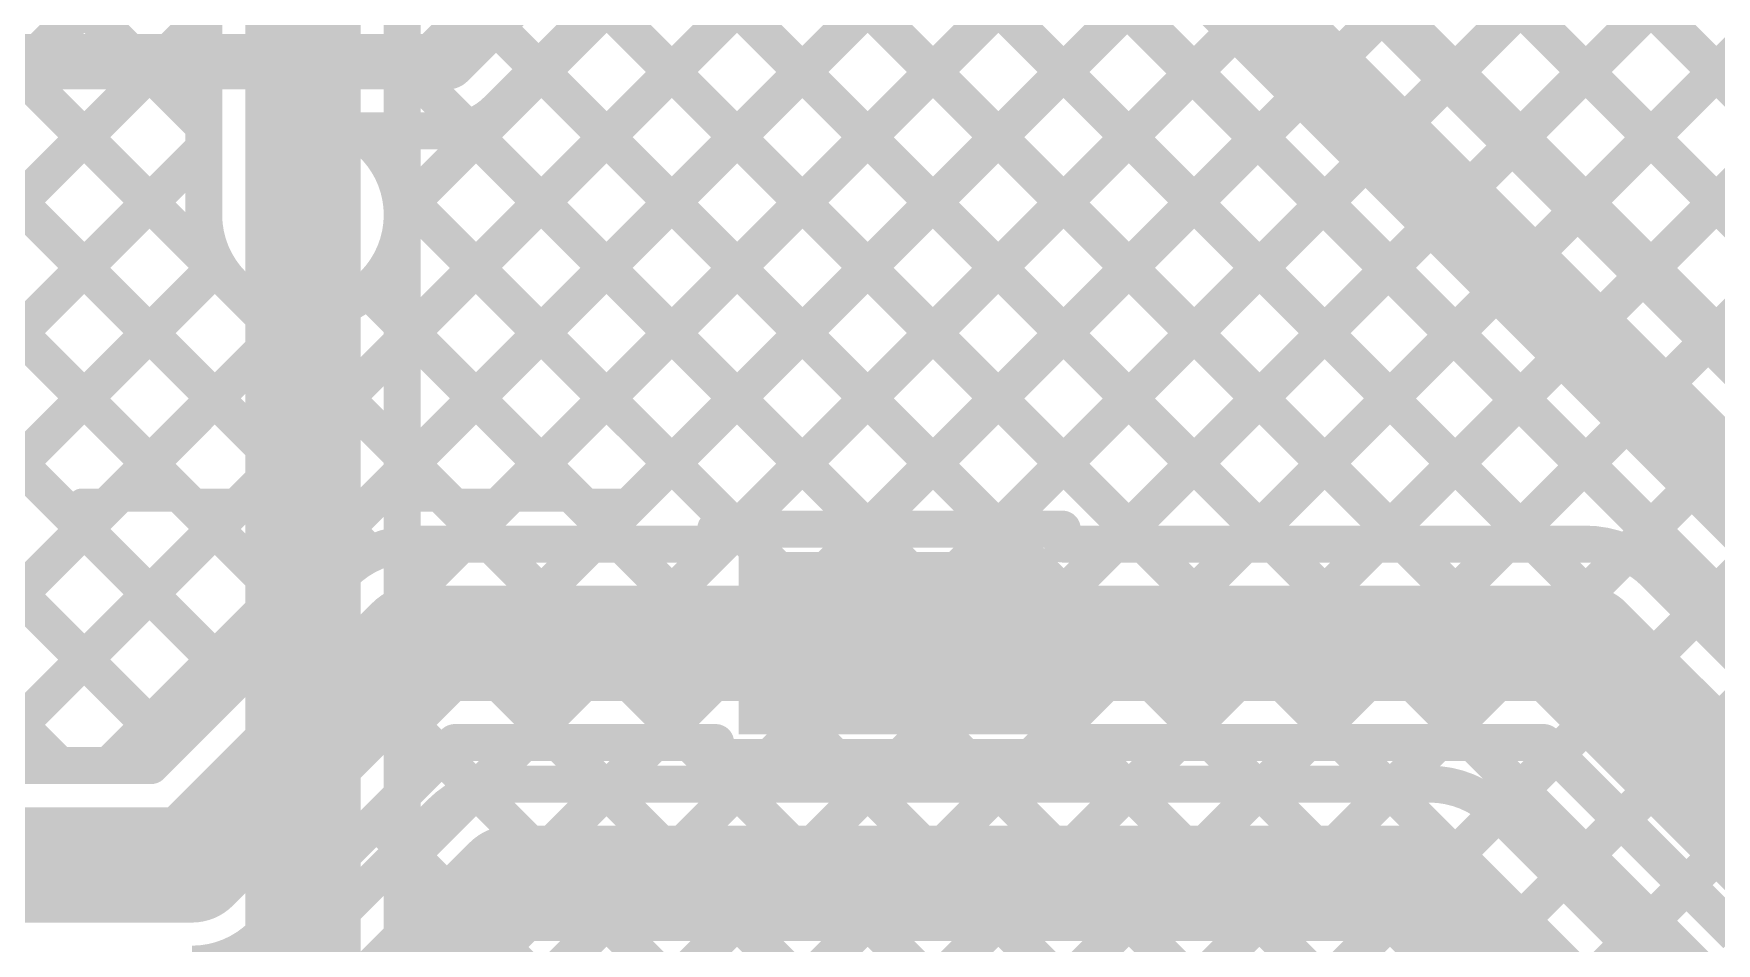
# Model space of a CAD drawing. Header units: millimetres. Extents: x -0.08 to 7.12, y -0.08 to 3.98.
# Drawn here: x 4.8507 to 5.2152, y 1.993 to 2.1901 of the extents above; entities that cross this region are included whole.
import ezdxf

# ---------------------------------------------------------------- set-up
doc = ezdxf.new("R2010")
doc.units = ezdxf.units.MM
doc.header["$MEASUREMENT"] = 0
for name, color, linetype in [('BottomLayer', 5, 'Continuous'), ('TopLayer', 1, 'Continuous'), ('TopOverlay', 2, 'Continuous'), ('TopPaste', 8, 'Continuous'), ('TopSolder', 216, 'Continuous'), ('ViaHoleLayer', 16, 'Continuous')]:
    doc.layers.add(name, color=color, linetype=linetype)

# ---------------------------------------------------------------- blocks, each defined once
blk = doc.blocks.new('SOP_4_2_54_29')
at = {"layer": 'TopLayer'}
for points in [[(-0.15157, 0.06575), (-0.09449, 0.06575), (-0.09449, 0.03425), (-0.15157, 0.03425)], [(0.09449, 0.06575), (0.15157, 0.06575), (0.15157, 0.03425), (0.09449, 0.03425)], [(-0.15157, -0.03425), (-0.09449, -0.03425), (-0.09449, -0.06575), (-0.15157, -0.06575)], [(0.09449, -0.03425), (0.15157, -0.03425), (0.15157, -0.06575), (0.09449, -0.06575)]]:
    blk.add_hatch(color=1, dxfattribs=at).paths.add_polyline_path(points)
at = {"layer": 'TopPaste'}
for points in [[(-0.15157, 0.06575), (-0.09449, 0.06575), (-0.09449, 0.03425), (-0.15157, 0.03425)], [(0.09449, 0.06575), (0.15157, 0.06575), (0.15157, 0.03425), (0.09449, 0.03425)], [(-0.15157, -0.03425), (-0.09449, -0.03425), (-0.09449, -0.06575), (-0.15157, -0.06575)], [(0.09449, -0.03425), (0.15157, -0.03425), (0.15157, -0.06575), (0.09449, -0.06575)]]:
    blk.add_hatch(color=8, dxfattribs=at).paths.add_polyline_path(points)
at = {"layer": 'TopSolder'}
for points in [[(-0.15557, 0.06975), (-0.09049, 0.06975), (-0.09049, 0.03025), (-0.15557, 0.03025)], [(0.09049, 0.06975), (0.15557, 0.06975), (0.15557, 0.03025), (0.09049, 0.03025)], [(-0.15557, -0.03025), (-0.09049, -0.03025), (-0.09049, -0.06975), (-0.15557, -0.06975)], [(0.09049, -0.03025), (0.15557, -0.03025), (0.15557, -0.06975), (0.09049, -0.06975)]]:
    blk.add_hatch(color=216, dxfattribs=at).paths.add_polyline_path(points)
at = {"layer": 'TopOverlay', "const_width": 0.005}
for points in [[(-0.052, 0.081), (0.066, 0.081)], [(-0.163, 0.048), (-0.163, 0.058)], [(-0.163, 0.058), (-0.158, 0.053)], [(-0.163, 0.048), (-0.158, 0.053)], [(-0.052, -0.081), (0.066, -0.081)]]:
    blk.add_lwpolyline(points, dxfattribs=at)
at = {"layer": 'TopOverlay', "const_width": 0.0025}
for points in [[(-0.05325, 0.081, 1), (-0.05075, 0.081, 1)], [(0.06475, 0.081, 1), (0.06725, 0.081, 1)], [(-0.16425, 0.058, 1), (-0.16175, 0.058, 1)], [(-0.16425, 0.058, 1), (-0.16175, 0.058, 1)], [(-0.15925, 0.053, 1), (-0.15675, 0.053, 1)], [(-0.15925, 0.053, 1), (-0.15675, 0.053, 1)], [(-0.16425, 0.048, 1), (-0.16175, 0.048, 1)], [(-0.16425, 0.048, 1), (-0.16175, 0.048, 1)], [(-0.05325, -0.081, 1), (-0.05075, -0.081, 1)], [(0.06475, -0.081, 1), (0.06725, -0.081, 1)]]:
    blk.add_lwpolyline(points, format="xyb", close=True, dxfattribs=at)

msp = doc.modelspace()

# ---------------------------------------------------------------- hatches: boundary and pattern name
at = {"layer": 'BottomLayer'}
h = msp.add_hatch(color=5, dxfattribs=at)
edge = h.paths.add_edge_path()
edge.add_arc((4.90903, 2.15081), 0.01181, 0, 360)
at = {"layer": 'TopLayer'}
h = msp.add_hatch(color=1, dxfattribs=at)
edge = h.paths.add_edge_path()
edge.add_arc((4.90903, 2.15081), 0.01181, 0, 360)
at = {"layer": 'ViaHoleLayer'}
h = msp.add_hatch(color=16, dxfattribs=at)
edge = h.paths.add_edge_path()
edge.add_arc((4.90903, 2.15081), 0.00591, 0, 360)

# ---------------------------------------------------------------- linework, layer by layer
at = {"layer": 'BottomLayer'}
for points, const_width in [([(4.93053, 1.95365), (5.87624, 2.89936)], 0.008), ([(4.88723, 2.36832), (5.82055, 1.435)], 0.008), ([(4.91551, 2.36832), (5.84883, 1.435)], 0.008), ([(4.93053, 2.03851), (5.26034, 2.36832)], 0.008), ([(4.93053, 2.09507), (5.20378, 2.36832)], 0.008), ([(4.93053, 2.06679), (5.23206, 2.36832)], 0.008), ([(4.93053, 2.12336), (5.17549, 2.36832)], 0.008), ([(4.93053, 1.98194), (5.31691, 2.36832)], 0.008), ([(4.93053, 2.01022), (5.28863, 2.36832)], 0.008), ([(4.9438, 2.36832), (5.87711, 1.435)], 0.008), ([(4.97208, 2.36832), (5.51077, 1.82963)], 0.008), ([(5.00036, 2.36832), (5.51077, 1.85791)], 0.008), ([(5.02865, 2.36832), (5.51077, 1.8862)], 0.008), ([(4.93053, 1.92537), (5.23569, 2.23052)], 0.008), ([(4.94043, 2.184), (4.98143, 2.225)], 0.012), ([(5.00224, 2.22502), (5.79226, 1.435)], 0.008), ([(4.93053, 1.84052), (5.30102, 2.211)], 0.008), ([(4.93053, 1.75566), (5.38587, 2.211)], 0.008), ([(4.93053, 1.72738), (5.41415, 2.211)], 0.008), ([(4.93053, 1.81223), (5.3293, 2.211)], 0.008), ([(4.93053, 1.78395), (5.35758, 2.211)], 0.008), ([(4.93053, 1.8688), (5.27273, 2.211)], 0.008), ([(4.93053, 1.89708), (5.24311, 2.20966)], 0.008), ([(4.99194, 2.20704), (5.76398, 1.435)], 0.008), ([(4.93052, 2.15163), (4.98315, 2.20426)], 0.008), ([(4.95104, 2.1734), (4.98184, 2.20419)], 0.008), ([(4.97417, 2.19652), (5.73569, 1.435)], 0.008), ([(3.837, 2.184), (4.94043, 2.184)], 0.012), ([(4.96003, 2.18238), (5.70741, 1.435)], 0.008), ([(4.92049, 2.169), (4.94043, 2.169)], 0.008), ([(4.94455, 2.16958), (5.67912, 1.435)], 0.008), ([(4.90903, 1.70197), (4.90903, 2.15081)], 0.025), ([(4.92991, 2.15593), (5.65084, 1.435)], 0.008), ([(4.93053, 1.71087), (4.93053, 2.15081)], 0.008), ([(4.93053, 2.12703), (5.62256, 1.435)], 0.008), ([(4.93053, 2.09874), (5.59427, 1.435)], 0.008), ([(4.93053, 2.07046), (5.50736, 1.49362)], 0.008), ([(4.93053, 2.04217), (5.48328, 1.48943)], 0.008), ([(4.93053, 2.01389), (5.46583, 1.47859)], 0.008)]:
    msp.add_lwpolyline(points, dxfattribs=dict(at, const_width=const_width))
for points, const_width in [([(4.93743, 2.184, 1), (4.94343, 2.184, 1)], 0.006), ([(4.93743, 2.184, 1), (4.94343, 2.184, 1)], 0.006), ([(4.95803, 2.18238, 1), (4.96203, 2.18238, 1)], 0.004), ([(4.94903, 2.17339, 1), (4.95303, 2.17339, 1)], 0.004), ([(4.94904, 2.1734, 1), (4.95304, 2.1734, 1)], 0.004), ([(4.94904, 2.17339, 1), (4.95304, 2.17339, 1)], 0.004), ([(4.91849, 2.169, 1), (4.92249, 2.169, 1)], 0.004), ([(4.91849, 2.169, 1), (4.92249, 2.169, 1)], 0.004), ([(4.93843, 2.169, 1), (4.94243, 2.169, 1)], 0.004), ([(4.93843, 2.169, 1), (4.94243, 2.169, 1)], 0.004), ([(4.93843, 2.169, 1), (4.94243, 2.169, 1)], 0.004), ([(4.94255, 2.16958, 1), (4.94655, 2.16958, 1)], 0.004), ([(4.90278, 2.15081, 1), (4.91528, 2.15081, 1)], 0.0125), ([(4.92791, 2.15593, 1), (4.93191, 2.15593, 1)], 0.004), ([(4.92852, 2.15163, 1), (4.93252, 2.15163, 1)], 0.004), ([(4.92853, 2.15081, 1), (4.93253, 2.15081, 1)], 0.004), ([(4.92853, 2.15081, 1), (4.93253, 2.15081, 1)], 0.004), ([(4.92853, 2.12703, 1), (4.93253, 2.12703, 1)], 0.004), ([(4.92853, 2.12336, 1), (4.93253, 2.12336, 1)], 0.004), ([(4.92853, 2.09874, 1), (4.93253, 2.09874, 1)], 0.004), ([(4.92853, 2.09507, 1), (4.93253, 2.09507, 1)], 0.004), ([(4.92853, 2.07046, 1), (4.93253, 2.07046, 1)], 0.004), ([(4.92853, 2.06679, 1), (4.93253, 2.06679, 1)], 0.004), ([(4.92853, 2.04217, 1), (4.93253, 2.04217, 1)], 0.004), ([(4.92853, 2.03851, 1), (4.93253, 2.03851, 1)], 0.004), ([(4.92853, 2.01389, 1), (4.93253, 2.01389, 1)], 0.004), ([(4.92853, 2.01022, 1), (4.93253, 2.01022, 1)], 0.004)]:
    msp.add_lwpolyline(points, format="xyb", close=True, dxfattribs=dict(at, const_width=const_width))
at = {"layer": 'BottomLayer', "const_width": 0.008}
for points in [[(4.95104, 2.17339, -0.198912), (4.94043, 2.169)], [(4.95103, 2.17339, -0.198764), (4.94043, 2.169)], [(4.92049, 2.169, -0.25759), (4.93053, 2.15081)]]:
    msp.add_lwpolyline(points, format="xyb", dxfattribs=at)
at = {"layer": 'TopLayer'}
for points, const_width in [([(4.7335, 2.52205), (5.17605, 2.0795)], 0.008), ([(4.7335, 2.32406), (4.88753, 2.17002)], 0.008), ([(4.7335, 2.29577), (4.94977, 2.0795)], 0.008), ([(4.83867, 2.0315), (5.082, 2.27483)], 0.008), ([(5.12, 2.27697), (5.31997, 2.077)], 0.008), ([(4.7335, 2.26749), (4.92363, 2.07735)], 0.008), ([(5.15687, 2.18), (5.241, 2.26412)], 0.008), ([(5.1993, 2.13757), (5.31073, 2.249)], 0.008), ([(5.21344, 2.12343), (5.33902, 2.249)], 0.008), ([(4.86696, 2.0315), (5.082, 2.24654)], 0.008), ([(5.12, 2.24868), (5.29168, 2.077)], 0.008), ([(4.7335, 2.2392), (4.90865, 2.06405)], 0.008), ([(4.90903, 2.15081), (4.90903, 2.225)], 0.025), ([(5.17102, 2.16585), (5.23569, 2.23052)], 0.008), ([(4.88753, 2.15081), (4.88753, 2.225)], 0.008), ([(5.00224, 2.22502), (5.14776, 2.0795)], 0.008), ([(4.74275, 2.077), (4.88753, 2.22178)], 0.008), ([(5.12, 2.2204), (5.2634, 2.077)], 0.008), ([(4.94324, 2.0795), (5.082, 2.21826)], 0.008), ([(5.12, 2.21687), (5.25987, 2.077)], 0.008), ([(5.101, 2.209), (5.252, 2.058)], 0.02), ([(4.7335, 2.21092), (4.89451, 2.04991)], 0.008), ([(5.18516, 2.15171), (5.24311, 2.20966)], 0.008), ([(4.99194, 2.20704), (5.11948, 2.0795)], 0.008), ([(4.93053, 2.15164), (4.98315, 2.20426)], 0.008), ([(4.93053, 2.15081), (4.93053, 2.20183)], 0.008), ([(4.93053, 2.17993), (4.95243, 2.20183)], 0.008), ([(4.94058, 2.20183), (5.05966, 2.08275)], 0.008), ([(4.96764, 2.20306), (5.09119, 2.0795)], 0.008), ([(4.97153, 2.0795), (5.08758, 2.19555)], 0.008), ([(5.08759, 2.19554), (5.23854, 2.04459)], 0.008), ([(4.77678, 2.08275), (4.88753, 2.1935)], 0.008), ([(4.93053, 2.18359), (5.03138, 2.08275)], 0.008), ([(4.7335, 2.18263), (4.88036, 2.03577)], 0.008), ([(5.00306, 2.08275), (5.10172, 2.18141)], 0.008), ([(4.80507, 2.08275), (4.88753, 2.16521)], 0.008), ([(5.03134, 2.08275), (5.11586, 2.16727)], 0.008), ([(4.93053, 2.15531), (5.00309, 2.08275)], 0.008), ([(5.05963, 2.08275), (5.13, 2.15313)], 0.008), ([(4.82746, 2.07685), (4.8905, 2.1399)], 0.008), ([(5.08466, 2.0795), (5.14415, 2.13898)], 0.008), ([(4.92305, 2.13451), (4.97806, 2.0795)], 0.008), ([(4.82746, 2.04857), (4.90821, 2.12933)], 0.008), ([(5.11295, 2.0795), (5.15829, 2.12484)], 0.008), ([(5.14123, 2.0795), (5.17243, 2.1107)], 0.008), ([(5.16952, 2.0795), (5.18657, 2.09656)], 0.008), ([(4.99843, 2.0795), (4.99843, 2.08275)], 0.008), ([(4.99843, 2.08275), (5.07352, 2.08275)], 0.008), ([(5.07352, 2.0795), (5.07352, 2.08275)], 0.008), ([(5.19581, 2.07751), (5.20071, 2.08242)], 0.008), ([(4.933, 2.0795), (4.99843, 2.0795)], 0.008), ([(5.07352, 2.0795), (5.18676, 2.0795)], 0.008), ([(4.87609, 2.0315), (4.9178, 2.0732)], 0.008), ([(5.20196, 2.0732), (5.24367, 2.0315)], 0.008), ([(4.885, 2.01), (4.933, 2.058)], 0.025), ([(4.933, 2.058), (5.03598, 2.058)], 0.025), ([(5.03598, 2.058), (5.18676, 2.058)], 0.025), ([(5.18676, 2.058), (5.23476, 2.01)], 0.025), ([(5.21088, 2.06429), (5.21486, 2.06827)], 0.008), ([(4.82746, 2.06039), (4.85635, 2.0315)], 0.008), ([(4.9002, 1.9948), (4.94191, 2.0365)], 0.008), ([(4.94191, 2.0365), (4.99843, 2.0365)], 0.008), ([(4.94643, 2.02612), (4.95681, 2.0365)], 0.008), ([(4.96449, 2.0365), (4.97349, 2.0275)], 0.008), ([(4.97609, 2.0275), (4.98509, 2.0365)], 0.008), ([(4.99277, 2.0365), (5.00177, 2.0275)], 0.008), ([(4.99843, 2.03325), (4.99843, 2.0365)], 0.008), ([(5.07352, 2.03325), (5.07352, 2.0365)], 0.008), ([(5.07352, 2.0365), (5.17786, 2.0365)], 0.008), ([(5.07762, 2.0365), (5.08662, 2.0275)], 0.008), ([(5.08923, 2.0275), (5.09823, 2.0365)], 0.008), ([(5.10591, 2.0365), (5.11491, 2.0275)], 0.008), ([(5.11752, 2.0275), (5.12652, 2.0365)], 0.008), ([(5.13419, 2.0365), (5.14319, 2.0275)], 0.008), ([(5.1458, 2.0275), (5.1548, 2.0365)], 0.008), ([(5.16248, 2.0365), (5.21948, 1.9795)], 0.008), ([(5.16799, 2.02141), (5.18047, 2.03389)], 0.008), ([(5.17786, 2.0365), (5.21956, 1.9948)], 0.008), ([(4.62243, 2.0315), (4.87609, 2.0315)], 0.008), ([(4.93905, 2.03365), (4.94654, 2.02616)], 0.008), ([(4.99843, 2.03325), (5.07352, 2.03325)], 0.008), ([(5.00438, 2.0275), (5.01013, 2.03325)], 0.008), ([(5.0243, 2.03325), (5.03006, 2.0275)], 0.008), ([(5.03266, 2.0275), (5.03841, 2.03325)], 0.008), ([(5.05259, 2.03325), (5.05834, 2.0275)], 0.008), ([(5.06095, 2.0275), (5.0667, 2.03325)], 0.008), ([(4.954, 2.0275), (5.153, 2.0275)], 0.008), ([(4.83309, 1.9155), (4.9388, 2.0212)], 0.008), ([(4.92491, 2.01951), (4.93101, 2.01341)], 0.008), ([(5.1682, 2.0212), (5.20991, 1.9795)], 0.008), ([(5.18214, 2.00727), (5.19461, 2.01974)], 0.008), ([(4.61352, 2.01), (4.885, 2.01)], 0.025), ([(4.842, 1.894), (4.954, 2.006)], 0.025), ([(4.954, 2.006), (5.153, 2.006)], 0.025), ([(5.153, 2.006), (5.201, 1.958)], 0.025), ([(4.91077, 2.00536), (4.91686, 1.99927)], 0.008), ([(5.19628, 1.99313), (5.20875, 2.0056)], 0.008), ([(4.8962, 1.99165), (4.90272, 1.98513)], 0.008)]:
    msp.add_lwpolyline(points, dxfattribs=dict(at, const_width=const_width))
for points, const_width in [([(4.88553, 2.1935, 1), (4.88953, 2.1935, 1)], 0.004), ([(4.92853, 2.18359, 1), (4.93253, 2.18359, 1)], 0.004), ([(4.92853, 2.17993, 1), (4.93253, 2.17993, 1)], 0.004), ([(5.09972, 2.18141, 1), (5.10372, 2.18141, 1)], 0.004), ([(5.15487, 2.18, 1), (5.15887, 2.18, 1)], 0.004), ([(4.88553, 2.17002, 1), (4.88953, 2.17002, 1)], 0.004), ([(4.88553, 2.16521, 1), (4.88953, 2.16521, 1)], 0.004), ([(5.11386, 2.16727, 1), (5.11786, 2.16727, 1)], 0.004), ([(5.16902, 2.16585, 1), (5.17302, 2.16585, 1)], 0.004), ([(4.90278, 2.15081, 1), (4.91528, 2.15081, 1)], 0.0125), ([(4.92853, 2.15531, 1), (4.93253, 2.15531, 1)], 0.004), ([(4.88553, 2.15081, 1), (4.88953, 2.15081, 1)], 0.004), ([(4.88553, 2.15081, 1), (4.88953, 2.15081, 1)], 0.004), ([(4.92853, 2.15164, 1), (4.93253, 2.15164, 1)], 0.004), ([(4.92853, 2.15081, 1), (4.93253, 2.15081, 1)], 0.004), ([(4.92853, 2.15081, 1), (4.93253, 2.15081, 1)], 0.004), ([(5.128, 2.15313, 1), (5.132, 2.15313, 1)], 0.004), ([(5.18316, 2.15171, 1), (5.18716, 2.15171, 1)], 0.004), ([(4.8885, 2.1399, 1), (4.8925, 2.1399, 1)], 0.004), ([(5.14215, 2.13898, 1), (5.14615, 2.13898, 1)], 0.004), ([(5.1973, 2.13757, 1), (5.2013, 2.13757, 1)], 0.004), ([(4.92105, 2.13451, 1), (4.92505, 2.13451, 1)], 0.004), ([(4.90621, 2.12933, 1), (4.91021, 2.12933, 1)], 0.004), ([(5.15629, 2.12484, 1), (5.16029, 2.12484, 1)], 0.004), ([(5.21144, 2.12343, 1), (5.21544, 2.12343, 1)], 0.004), ([(5.17043, 2.1107, 1), (5.17443, 2.1107, 1)], 0.004), ([(5.18457, 2.09656, 1), (5.18857, 2.09656, 1)], 0.004), ([(4.99643, 2.08275, 1), (5.00043, 2.08275, 1)], 0.004), ([(4.99643, 2.08275, 1), (5.00043, 2.08275, 1)], 0.004), ([(5.00106, 2.08275, 1), (5.00506, 2.08275, 1)], 0.004), ([(5.00109, 2.08275, 1), (5.00509, 2.08275, 1)], 0.004), ([(5.02934, 2.08275, 1), (5.03334, 2.08275, 1)], 0.004), ([(5.02938, 2.08275, 1), (5.03338, 2.08275, 1)], 0.004), ([(5.05763, 2.08275, 1), (5.06163, 2.08275, 1)], 0.004), ([(5.05766, 2.08275, 1), (5.06166, 2.08275, 1)], 0.004), ([(5.07152, 2.08275, 1), (5.07552, 2.08275, 1)], 0.004), ([(5.07152, 2.08275, 1), (5.07552, 2.08275, 1)], 0.004), ([(5.19871, 2.08242, 1), (5.20271, 2.08242, 1)], 0.004), ([(4.931, 2.0795, 1), (4.935, 2.0795, 1)], 0.004), ([(4.931, 2.0795, 1), (4.935, 2.0795, 1)], 0.004), ([(4.931, 2.0795, 1), (4.935, 2.0795, 1)], 0.004), ([(4.94124, 2.0795, 1), (4.94524, 2.0795, 1)], 0.004), ([(4.94777, 2.0795, 1), (4.95177, 2.0795, 1)], 0.004), ([(4.96953, 2.0795, 1), (4.97353, 2.0795, 1)], 0.004), ([(4.97606, 2.0795, 1), (4.98006, 2.0795, 1)], 0.004), ([(4.99643, 2.0795, 1), (5.00043, 2.0795, 1)], 0.004), ([(4.99643, 2.0795, 1), (5.00043, 2.0795, 1)], 0.004), ([(5.07152, 2.0795, 1), (5.07552, 2.0795, 1)], 0.004), ([(5.07152, 2.0795, 1), (5.07552, 2.0795, 1)], 0.004), ([(5.08266, 2.0795, 1), (5.08666, 2.0795, 1)], 0.004), ([(5.08919, 2.0795, 1), (5.09319, 2.0795, 1)], 0.004), ([(5.11095, 2.0795, 1), (5.11495, 2.0795, 1)], 0.004), ([(5.11748, 2.0795, 1), (5.12148, 2.0795, 1)], 0.004), ([(5.13923, 2.0795, 1), (5.14323, 2.0795, 1)], 0.004), ([(5.14576, 2.0795, 1), (5.14976, 2.0795, 1)], 0.004), ([(5.16752, 2.0795, 1), (5.17152, 2.0795, 1)], 0.004), ([(5.17405, 2.0795, 1), (5.17805, 2.0795, 1)], 0.004), ([(5.18476, 2.0795, 1), (5.18876, 2.0795, 1)], 0.004), ([(5.18476, 2.0795, 1), (5.18876, 2.0795, 1)], 0.004), ([(5.18476, 2.0795, 1), (5.18876, 2.0795, 1)], 0.004), ([(5.19381, 2.07751, 1), (5.1978, 2.07751, 1)], 0.004), ([(4.92163, 2.07735, 1), (4.92563, 2.07735, 1)], 0.004), ([(4.9158, 2.0732, 1), (4.9198, 2.0732, 1)], 0.004), ([(4.9158, 2.0732, 1), (4.9198, 2.0732, 1)], 0.004), ([(4.9158, 2.0732, 1), (4.9198, 2.0732, 1)], 0.004), ([(5.19996, 2.0732, 1), (5.20396, 2.0732, 1)], 0.004), ([(5.19996, 2.0732, 1), (5.20396, 2.0732, 1)], 0.004), ([(5.19996, 2.0732, 1), (5.20396, 2.0732, 1)], 0.004), ([(4.92675, 2.058, 1), (4.93925, 2.058, 1)], 0.0125), ([(4.92675, 2.058, 1), (4.93925, 2.058, 1)], 0.0125), ([(5.02973, 2.058, 1), (5.04223, 2.058, 1)], 0.0125), ([(5.02973, 2.058, 1), (5.04223, 2.058, 1)], 0.0125), ([(5.18051, 2.058, 1), (5.19301, 2.058, 1)], 0.0125), ([(5.18051, 2.058, 1), (5.19301, 2.058, 1)], 0.0125), ([(5.21286, 2.06827, 1), (5.21686, 2.06827, 1)], 0.004), ([(4.90665, 2.06405, 1), (4.91065, 2.06405, 1)], 0.004), ([(5.20888, 2.06429, 1), (5.21288, 2.06429, 1)], 0.004), ([(4.89251, 2.04991, 1), (4.89651, 2.04991, 1)], 0.004), ([(4.87836, 2.03577, 1), (4.88236, 2.03577, 1)], 0.004), ([(4.93991, 2.0365, 1), (4.94391, 2.0365, 1)], 0.004), ([(4.93991, 2.0365, 1), (4.94391, 2.0365, 1)], 0.004), ([(4.95481, 2.0365, 1), (4.95881, 2.0365, 1)], 0.004), ([(4.96249, 2.0365, 1), (4.96649, 2.0365, 1)], 0.004), ([(4.98309, 2.0365, 1), (4.98709, 2.0365, 1)], 0.004), ([(4.99077, 2.0365, 1), (4.99477, 2.0365, 1)], 0.004), ([(4.99643, 2.0365, 1), (5.00043, 2.0365, 1)], 0.004), ([(4.99643, 2.0365, 1), (5.00043, 2.0365, 1)], 0.004), ([(5.07152, 2.0365, 1), (5.07552, 2.0365, 1)], 0.004), ([(5.07152, 2.0365, 1), (5.07552, 2.0365, 1)], 0.004), ([(5.07562, 2.0365, 1), (5.07962, 2.0365, 1)], 0.004), ([(5.09623, 2.0365, 1), (5.10023, 2.0365, 1)], 0.004), ([(5.10391, 2.0365, 1), (5.10791, 2.0365, 1)], 0.004), ([(5.12452, 2.0365, 1), (5.12852, 2.0365, 1)], 0.004), ([(5.13219, 2.0365, 1), (5.13619, 2.0365, 1)], 0.004), ([(5.1528, 2.0365, 1), (5.1568, 2.0365, 1)], 0.004), ([(5.16048, 2.0365, 1), (5.16448, 2.0365, 1)], 0.004), ([(5.17586, 2.0365, 1), (5.17986, 2.0365, 1)], 0.004), ([(5.17586, 2.0365, 1), (5.17986, 2.0365, 1)], 0.004), ([(5.17847, 2.03389, 1), (5.18247, 2.03389, 1)], 0.004), ([(4.85435, 2.0315, 1), (4.85835, 2.0315, 1)], 0.004), ([(4.86496, 2.0315, 1), (4.86896, 2.0315, 1)], 0.004), ([(4.87409, 2.0315, 1), (4.87809, 2.0315, 1)], 0.004), ([(4.87409, 2.0315, 1), (4.87809, 2.0315, 1)], 0.004), ([(4.93705, 2.03365, 1), (4.94105, 2.03365, 1)], 0.004), ([(4.99643, 2.03325, 1), (5.00043, 2.03325, 1)], 0.004), ([(4.99643, 2.03325, 1), (5.00043, 2.03325, 1)], 0.004), ([(5.00813, 2.03325, 1), (5.01213, 2.03325, 1)], 0.004), ([(5.0223, 2.03325, 1), (5.0263, 2.03325, 1)], 0.004), ([(5.03641, 2.03325, 1), (5.04041, 2.03325, 1)], 0.004), ([(5.05059, 2.03325, 1), (5.05459, 2.03325, 1)], 0.004), ([(5.0647, 2.03325, 1), (5.0687, 2.03325, 1)], 0.004), ([(5.07152, 2.03325, 1), (5.07552, 2.03325, 1)], 0.004), ([(5.07152, 2.03325, 1), (5.07552, 2.03325, 1)], 0.004), ([(4.952, 2.0275, 1), (4.956, 2.0275, 1)], 0.004), ([(4.952, 2.0275, 1), (4.956, 2.0275, 1)], 0.004), ([(4.952, 2.0275, 1), (4.956, 2.0275, 1)], 0.004), ([(4.97149, 2.0275, 1), (4.97549, 2.0275, 1)], 0.004), ([(4.97409, 2.0275, 1), (4.97809, 2.0275, 1)], 0.004), ([(4.99977, 2.0275, 1), (5.00377, 2.0275, 1)], 0.004), ([(5.00238, 2.0275, 1), (5.00638, 2.0275, 1)], 0.004), ([(5.02806, 2.0275, 1), (5.03206, 2.0275, 1)], 0.004), ([(5.03066, 2.0275, 1), (5.03466, 2.0275, 1)], 0.004), ([(5.05634, 2.0275, 1), (5.06034, 2.0275, 1)], 0.004), ([(5.05895, 2.0275, 1), (5.06295, 2.0275, 1)], 0.004), ([(5.08462, 2.0275, 1), (5.08862, 2.0275, 1)], 0.004), ([(5.08723, 2.0275, 1), (5.09123, 2.0275, 1)], 0.004), ([(5.11291, 2.0275, 1), (5.11691, 2.0275, 1)], 0.004), ([(5.11552, 2.0275, 1), (5.11952, 2.0275, 1)], 0.004), ([(5.14119, 2.0275, 1), (5.14519, 2.0275, 1)], 0.004), ([(5.1438, 2.0275, 1), (5.1478, 2.0275, 1)], 0.004), ([(5.151, 2.0275, 1), (5.155, 2.0275, 1)], 0.004), ([(5.151, 2.0275, 1), (5.155, 2.0275, 1)], 0.004), ([(5.151, 2.0275, 1), (5.155, 2.0275, 1)], 0.004), ([(4.94443, 2.02612, 1), (4.94843, 2.02612, 1)], 0.004), ([(4.94454, 2.02616, 1), (4.94854, 2.02616, 1)], 0.004), ([(4.92291, 2.01951, 1), (4.92691, 2.01951, 1)], 0.004), ([(4.9368, 2.0212, 1), (4.9408, 2.0212, 1)], 0.004), ([(4.9368, 2.0212, 1), (4.9408, 2.0212, 1)], 0.004), ([(4.9368, 2.0212, 1), (4.9408, 2.0212, 1)], 0.004), ([(5.16599, 2.02141, 1), (5.16999, 2.02141, 1)], 0.004), ([(5.1662, 2.0212, 1), (5.1702, 2.0212, 1)], 0.004), ([(5.1662, 2.0212, 1), (5.1702, 2.0212, 1)], 0.004), ([(5.1662, 2.0212, 1), (5.1702, 2.0212, 1)], 0.004), ([(5.19261, 2.01974, 1), (5.19661, 2.01974, 1)], 0.004), ([(4.87875, 2.01, 1), (4.89125, 2.01, 1)], 0.0125), ([(4.87875, 2.01, 1), (4.89125, 2.01, 1)], 0.0125), ([(4.92901, 2.01341, 1), (4.93301, 2.01341, 1)], 0.004), ([(4.94775, 2.006, 1), (4.96025, 2.006, 1)], 0.0125), ([(4.94775, 2.006, 1), (4.96025, 2.006, 1)], 0.0125), ([(5.14675, 2.006, 1), (5.15925, 2.006, 1)], 0.0125), ([(5.14675, 2.006, 1), (5.15925, 2.006, 1)], 0.0125), ([(4.90877, 2.00536, 1), (4.91277, 2.00536, 1)], 0.004), ([(5.18014, 2.00727, 1), (5.18414, 2.00727, 1)], 0.004), ([(5.20675, 2.0056, 1), (5.21075, 2.0056, 1)], 0.004), ([(4.91486, 1.99927, 1), (4.91886, 1.99927, 1)], 0.004), ([(4.8982, 1.9948, 1), (4.9022, 1.9948, 1)], 0.004), ([(4.8982, 1.9948, 1), (4.9022, 1.9948, 1)], 0.004), ([(4.8982, 1.9948, 1), (4.9022, 1.9948, 1)], 0.004), ([(4.8942, 1.99165, 1), (4.8982, 1.99165, 1)], 0.004), ([(5.19428, 1.99313, 1), (5.19828, 1.99313, 1)], 0.004)]:
    msp.add_lwpolyline(points, format="xyb", close=True, dxfattribs=dict(at, const_width=const_width))
at = {"layer": 'TopLayer', "const_width": 0.008}
for points in [[(4.93053, 2.15081, -1), (4.88753, 2.15081)], [(4.9178, 2.0732, -0.198912), (4.933, 2.0795)], [(4.9178, 2.0732, -0.198912), (4.933, 2.0795)], [(5.18676, 2.0795, -0.198912), (5.20196, 2.0732)], [(5.18676, 2.0795, -0.198912), (5.20196, 2.0732)], [(4.9388, 2.0212, -0.198912), (4.954, 2.0275)], [(4.9388, 2.0212, -0.198912), (4.954, 2.0275)], [(5.153, 2.0275, -0.198912), (5.1682, 2.0212)], [(5.153, 2.0275, -0.198912), (5.1682, 2.0212)], [(4.9002, 1.9948, -0.198912), (4.885, 1.9885)], [(4.9002, 1.9948, -0.198912), (4.885, 1.9885)]]:
    msp.add_lwpolyline(points, format="xyb", dxfattribs=at)

# ---------------------------------------------------------------- block references
msp.add_blockref('SOP_4_2_54_29', (4.91294, 2.008))

doc.saveas('drawing.dxf')
